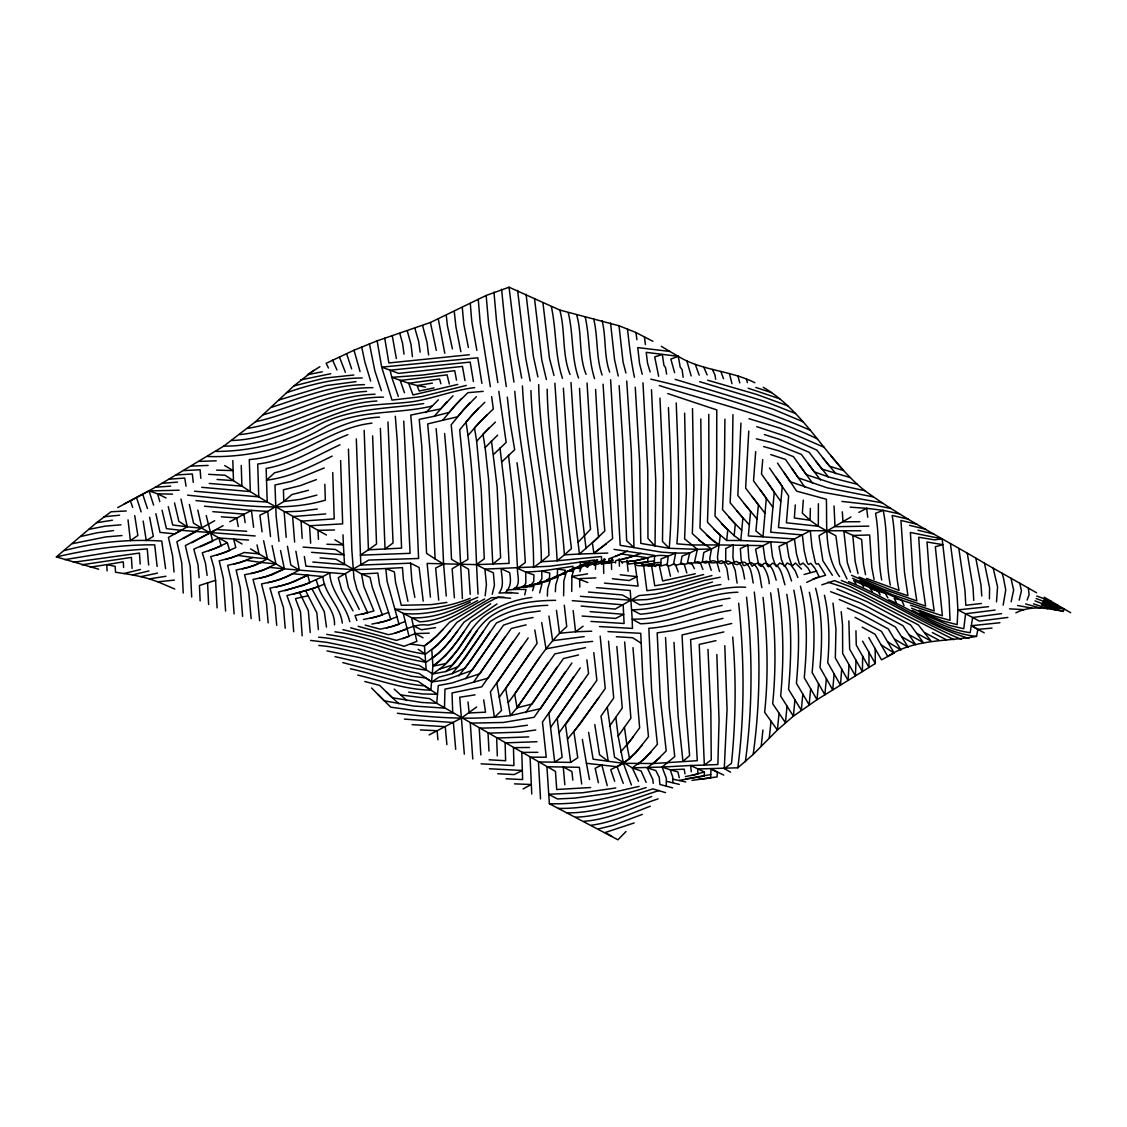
<?xml version="1.0" encoding="UTF-8"?>
<svg xmlns="http://www.w3.org/2000/svg" width="1127" height="1127" viewBox="0 0 1127 1127"><rect width="100%" height="100%" fill="white"/><g stroke="black" fill="none" stroke-linecap="round" stroke-linejoin="round"><path stroke-width="1.5" d="M732.944 414.651L732.381 456.181L730.127 502.712L742.89 518.026L740.791 540.509L726.647 540.481L713.94 529.521M672.96 782.589L672.622 776.728L670.241 769.797L662.056 767.078L632.303 767.839L614.553 757.189L607.27 707.164M666.254 785.857L666.353 778.292L662.056 767.078L690.64 765.487L704.347 771.953L704.305 776.066L679.384 780.363M740.946 423.104L737.819 495.5L750.596 511.531L748.314 535.917L794.45 538.945L810.313 530.704L860.831 530.789M862.662 656.013L862.394 671.565L817.005 699.698L793.38 716.152L777.376 730.042L753.174 754.456L737.819 767.797L697.712 768.966L697.923 774.038L685.441 776.588M670.466 576.249L668.043 565.965L666.494 564.373L660.915 566.05L661.028 558.964L675.679 553.089L689.668 553.019L697.402 549.342L711.489 548.948L719.111 544.933L763.092 545.637L770.685 541.833L786.646 542.777L794.45 538.945L796.493 553.949L799.142 563.218L800.24 564.866L803.058 563.035L807.989 568.093L810.313 572.262M595.465 569.304L595.634 563.148L596.408 560.175L597.62 560.02L584.927 565.388L587.336 567.022L587.857 563.359L580.264 562.091L549.525 566.275L484.92 569.093L476.411 564.627L427.133 563.43L430.415 597.127M723.717 775.094L710.982 768.896L710.644 777.954L698.162 779.363M810.369 508.39L810.045 520.251L818.315 526.239L835.868 535.79L839.685 563.655L847.039 578.968M818.385 503.741L818.315 526.239L786.392 522.787L788.646 495.936L775.939 477.101M590.618 787.534L556.71 789.506L555.47 771.403L436.769 703.304L437.487 694.274L430.852 690.104L432.909 666.184L431.796 649.913L444.165 638.15L456.886 622.442L484.216 604.354L497.88 597.127L510.587 598.282M748.765 431.077L745.637 488.09L758.401 504.896L755.907 531.014L762.993 536.691L766.304 498.359L753.526 480.82L755.682 451.659M695.289 573.77L662.62 580.954L659.154 564.768L657.83 564.317L655.477 566.458L654.28 565.613L654.576 555.414L613.976 549.384M547.356 596.127L547.652 588.815L550.145 580.659L537.438 583.49L551.807 578.827M856.055 660.154L855.393 675.89L842.672 653.505L842.545 624.837L841.207 611.665M478.045 594.14C474.664 536.846 475.045 478.834 466 421.963L478.426 408.298M989.421 598.803L989.591 587.942L984.463 563.204C944.454 539.298 902.502 518.293 864.832 490.696C826.824 460.38 806.016 412.313 763.261 387.294M555.343 591.745L555.752 584.927L558.189 577.01L545.482 580.94L559.767 575.122M849.054 664.521L848.053 680.412L835.332 657.985L835.952 628.908L833.008 603.058M795.282 504.938L794.352 517.969L810.045 520.251L802.354 513.151L803.297 500.163M841.714 669.072L840.474 685.075L827.739 662.634C829.669 640.15 829.528 617.314 824.443 595.225M730.606 772.192L724.267 768.586L727.056 709.461L724.802 645.701M762.74 459.591L761.486 474.03L774.263 492.161L770.699 532.198L802.354 534.931L804.199 550.779L806.678 561.288L807.763 563.796L808.707 564.486L810.806 563.275L814.779 568.093L819.16 576.601L806.735 582.335M834.135 673.791L832.712 689.865L819.977 667.48C822.485 641.066 822.569 614.074 815.638 588.28M769.487 468.029L782.265 486.54L778.503 527.549L810.313 530.704L812.003 547.426L815.286 562.429L816.216 563.993L818.512 563.796L825.598 575.235L812.933 579.053M802.818 694.063L801.283 710.249L788.562 689.344C791.309 657.745 792.056 625.71 786.815 594.309M810.665 688.738L809.144 704.812L796.423 683.3C799.099 652.322 800.198 620.808 793.817 590.196M818.512 683.638L817.005 699.698L804.269 677.736C807.017 647.25 808.087 616.046 800.424 586.139M826.373 678.651L824.851 694.753L812.13 672.509C814.582 645.799 815.483 618.54 809.327 592.238M794.944 699.782L793.38 716.152L780.659 696.077C783.941 660.352 783.857 624.147 777.954 588.688M787.04 706.08L785.42 722.703L772.685 703.671C776.362 666.79 775.489 629.556 770.629 592.83M791.563 581.011C789.168 574.629 787.463 564.881 779.616 563.134L776.475 566.571L775.263 565.275L772.488 556.625L770.685 541.833L740.791 540.509L734.156 535.607L735.297 524.21L722.534 509.573L724.478 462.746L724.929 419.23M779.081 713.152L777.376 730.042L764.641 712.278C768.713 674.073 767.276 635.543 763.035 597.423M769.262 738.086L771.037 721.139M737.819 767.797C744.933 713.166 744.285 657.943 738.678 603.213M726.647 540.481L727.774 530.042L714.997 516.053L716.673 469.269L716.772 409.904L667.776 393.591M761.176 746.398L762.923 729.986M745.356 761.753C752.78 707.15 752.597 651.885 746.525 597.169M753.174 754.456C760.655 700.571 760.683 646.01 754.287 592.041M737.086 583.096L735.184 570.262L732.17 563.007L727.887 560.978L720.956 563.514L718.054 562.514L717.49 556.865L720.266 535.508L707.488 522.21L708.968 475.481L708.77 414.313M912.222 610.397C930.803 619.47 949.328 629.965 970.178 632.656L972.657 617.497L957.908 609.89L957.006 594.267L950.441 543.623M996.507 601.86L997.564 586.843L993.211 568.205L984.463 563.204M539.65 592.872L542.031 583.645L529.338 585.392L543.763 581.912M579.87 571.671L581.912 564.782L569.22 570.797L571.727 571.474L572.925 569.994L572.925 566.303L541.763 571.051L525.745 572.122L517.462 568.233L514.151 503.882L508.502 455.181M698.782 540.213L711.489 548.948L709.756 558.682L710.588 562.753L714.166 562.88L721.689 560.753L723.83 561.908L726.873 568.36L728.634 579.729M862.141 627.175L875.017 634.233L887.738 656.365C914.434 638.685 946.722 641.7 976.517 636.389L977.87 629.359L971.474 625.724L999.917 622.738M485.159 595.803L486.427 584.561L484.92 569.093L493.372 572.784L494.429 585.209L492.231 594.295M587.773 567.106L589.773 561.767L577.066 567.726L580.278 568.797L580.264 562.091L594.859 559.936L594.929 565.12L592.774 563.909L605.467 559.696L604.255 558.668L603.48 560.218L603.72 573.418M1003.143 605.185L1005.749 589.956L1003.509 578.151L1002.072 573.22L993.211 568.205M524.759 594.901L525.943 589.477L513.236 589.294C521.618 585.603 517.011 575.024 517.462 568.233L525.309 562.528L521.153 494.316L517.025 462.718M684.624 413.172L686.343 492.288L684.624 538.889L697.402 549.342L694.626 561.457L695.148 562.753L698.839 563.134L706.756 561.147L708.77 562.711L711.236 570.304M1011.158 601.762L1013.652 590.083L1010.975 578.25L1002.072 573.22M532.578 590.703L533.944 586.434L521.237 587.125L524.238 585.843L525.844 583.011L525.745 572.122L533.916 574.897L533.747 581.49L530.986 584.941M1019.174 600.17L1021.428 590.802L1019.78 583.222L1010.975 578.25M1027.148 600.029L1029.092 594.732L1028.345 588.069L1019.78 583.222M1015.878 612.863C1030.613 605.086 1047.659 608.214 1063.184 611.44L1064.311 609.059L1044.208 597.197M511.743 592.478L498.979 593.084C504.769 586.11 501.445 576.813 501.219 568.755L509.601 572.586C511.038 579.715 511.123 587.336 505.431 592.436L518.124 593.267M483.413 631.205L458.492 666.466L445.686 671.551L432.669 673.96L419.469 665.536L405.354 662.422L359.33 648.87L326.9 642.362L310.559 640.432M477.031 631.007L464.549 649.631L452.11 665.099L439.361 669.184L432.669 673.96M490.048 632.064L465.127 668.072L452.068 673.664L438.981 677.144L431.937 681.891L425.612 677.961L411.693 676.27L366.613 663.859L335.001 656.632M497.134 633.923L472.213 670.368L445.362 680.046L431.937 681.891L419.159 673.495L404.945 670.621L359.02 657.435L326.999 650.899M557.02 667.198L532.099 704.009L517.054 707.784L510.362 715.603C472.833 720.364 434.754 717.857 397.352 713.264M565.472 671.72L540.551 708.644L510.362 715.603L505.713 688.611L530.634 652.012M573.826 676.58L548.905 713.447L554.709 762.148L570.713 762.401L577.771 757.696L573.882 731.747L598.817 697.543M548.398 662.591L517.054 707.784L514.659 694.077L539.579 657.506M582.124 682.229L557.203 718.716L562.176 757.189L554.709 762.148L538.452 761.979L540.509 798.902M504.826 637.093L479.905 673.735L451.997 682.976L438.318 685.526L437.487 694.274L423.062 693.978L408.664 692.147M470.72 631.162L458.224 649.363L445.785 663.549L432.909 666.184L445.602 655.562L457.971 640.474L470.692 621.808L496.993 603.959M513.095 641.418L488.16 678.102L459.083 686.287L444.954 689.118L444.475 708.108L413.553 706.009L384.335 700.867L371.558 687.991M521.745 646.532L496.824 683.173L501.529 710.489L494.471 717.392L490.4 691.879L528.183 637.967M590.435 689.104L559.077 732.789M609.538 726.197L622.259 708.01L616.835 646.518M631.43 785.026L623.4 763.317L618.174 736.1L630.895 718.167L624.654 641.996M584.152 698.177L596.873 680.299L593.788 652.589M577.954 707.277L565.515 724.746L570.713 762.401M571.91 663.028L534.113 717.293L503.304 722.477L470.283 723.14L472.776 758.978M580.25 667.902L542.467 722.069L546.243 757.217L530.084 757.175L531.761 793.971M473.467 682.342L511.264 628.472L526.154 624.865M499.289 697.247L537.072 643.404L534.818 629.951M525.661 712.602L563.458 658.506L578.545 654.956M464.268 631.317L451.772 648.645L439.333 661.366L432.909 666.184M508.221 702.628C527.816 677.426 542.284 647.771 566.74 626.654L564.275 605.241M517.054 707.784L554.836 653.885L585.434 647.673M519.519 632.867L481.736 686.836L452.026 692.95L452.73 713.039L420.625 711.334L390.717 707.164L378.01 694.457M550.765 727.169L588.562 673.509L586.885 659.83M582.349 739.425L586.42 763.289L617.145 766.769L629.584 758.837L626.922 745.186L639.643 727.887L632.965 647.631M465.775 678.693L503.558 625.105L517.899 620.385L533.043 617.526M458.703 675.918L471.382 659.605L496.486 622.949L510.193 616.835L524.788 613.032L540.256 611.003M457.52 631.162L445.038 647.081L432.585 658.182M446.25 596.014L443.615 564.106L435.092 558.922L430.26 452.434L427.668 423.907L442.742 420.301L455.252 405.171L467.916 392.661L483.173 391.365M567.459 739.115L580.151 723.83L605.241 688.555L600.184 636.121M452.068 673.664L464.747 658.534L489.851 621.766C506.939 610.327 527.478 605.861 547.792 605.34M620.738 751.92L633.219 737.044M435.092 558.922L426.57 553.385L421.794 446.362L419.216 419.371L434.275 416.257L446.785 402.071M468.156 435.29L480.665 421.075L493.33 408.96L491.64 396.634M469.945 402.733L457.52 416.807L442.742 420.301M450.448 630.557L437.966 644.658L425.527 654.097C394.563 650.054 365.979 635.656 334.888 631.824M461.478 398.535L449.053 412.454L434.275 416.257M445.686 671.551C466.367 655.041 472.805 625.4 496.486 612.849C514.461 602.762 535.339 600.522 555.611 600.339M629.584 758.837L642.066 745.341M499.979 447.94L505.629 495.147L509.08 563.387L476.411 564.627L484.272 558.837L481.243 490.062L476.651 441.22L489.16 427.922M453.026 395.788L440.601 408.932L410.763 415.074L414.215 455.702L418.596 558.485L368.825 560.063L338.255 577.7L341.749 590.224L352.99 610.876M486.906 414.877L474.481 427.795L476.651 441.22M607.777 553.075L579.447 554.047L578.052 542.27L590.562 529.267L583.913 464.409L579.517 388.364M626.006 831.529L617.948 839.784L549.37 803.72L546.919 766.74L579.363 767.318L581.715 784.012M425.823 412.595L438.333 399.846M476.383 396.704L463.718 409.439L451.209 424.823L455.717 469.973L462.408 598.592M491.471 440.911L497.106 486.878L500.613 557.766L492.767 564.134L488.583 479.116L485.145 447.574L497.669 435.121M484.849 402.269L472.185 414.821L459.675 429.824L464.211 476.172L467.902 559.429L452.138 568.769L454.406 597.831M588.604 732.339L593.112 759.204L623.4 763.317L653.491 763.528L666.212 750.92L660.38 698.994L657.168 632.853L673.58 630.514L722.971 618.371M443.108 629.415L430.627 641.517L424.442 645.898L410.594 644.109M495.401 422.118L482.962 434.149L485.145 447.574M439.361 669.184C460.816 654.04 467.381 625.302 490.104 612.144C502.698 604.086 517.025 599.254 531.845 597.451M117.701 507.601L155.484 487.202L223.822 446.095L255.406 421.794L293.795 385.969L313.715 370.389M615.455 562.993L615.863 560.57L628.373 557.738L641.038 553.399M493.668 454.35L506.178 442.418L498.824 391.351M638.488 764.064L650.969 752.202M502.177 461.563L514.687 449.701L510.334 424.062L507.305 397.113M514.785 391.337C519.73 450.208 534.015 508.023 533.592 567.43L541.354 561.739L557.118 560.795L564.444 554.836L579.447 554.047L598.564 537.114L593.577 489.118L587.054 383.067M98.669 569.205L56.35 556.921L96.485 522.745L111.009 511.771L126.238 510.982M539.03 582.828L541.876 578.785L541.763 571.051L549.765 573.122L549.469 577.954L546.989 580.137M611.595 569.445L611.341 558.767L612.102 558.724L613.229 560.429L600.536 563.148L601.677 563.909L601.466 556.541L557.118 560.795C554.428 501.684 539.918 443.855 538.664 384.631M662.056 767.078L674.777 756.569L669.241 707.897L665.536 637.544M653.237 783.364L652.843 779.56L647.292 767.881L659.774 757.823M476.651 706.981L461.394 718.068L429.049 734.931M595.577 389.435L600.747 481.581L604.79 530.944L592.365 542.975L593.873 553.23L606.382 543.792M583.11 626.218L575.573 631.768L559.541 633.247L556.456 610.285M593.873 553.23L612.609 538.593L603.1 384.208M638.488 781.307L632.303 767.839L644.686 758.88L657.407 744.327L651.631 690.02L648.856 628.303C676.975 626.358 703.093 614.581 730.817 610.327M724.267 768.586L731.479 763.388C735.734 721.435 736.382 679.102 732.705 637.079M318.603 637.206C355.709 639.953 389.731 656.647 426.161 662.239L438.854 653.195L451.223 639.657L463.944 622.217L490.668 603.804M319.913 366.655L307.403 374.727L322.266 371.797M875.172 648.419L875.313 663.535L862.394 671.565L849.659 649.194L848.87 620.935M850.97 516.969L818.977 535.663L822.879 560.739L832.388 575.263M214.679 520.716L176.883 541.721L181.743 562.852L183.222 593.027M223.132 525.675L191.773 542.735M217.187 554.963L229.626 550.582L227.358 542.749L201.958 528.281L187.307 526.788L174.868 533.86L160.02 532.395L155.864 513.687M229.767 521.759L251.42 510.404L267.691 511.433L283.793 501.515L291.893 494.556L308.404 490.315M255.167 535.959L181.137 530.338L168.444 537.396L172.6 555.907L174.065 571.981M484.68 598.986C466.184 608.693 448.771 621.639 427.711 625.133C413.327 622.907 402.085 632.796 388.35 634.628L358.147 626.316M523.111 788.942L531.169 784.533L514.574 783.857M124.125 504.023L149.046 490.921L179.151 490.217M183.321 538.495L195.76 531.831M855.069 617.357L881.441 631.345L894.176 653.068L881.511 659.844L868.776 637.53M359.245 609.411L348.384 587.576L345.468 573.911L299.289 570.121L286.568 576.869L274.185 581.264L261.506 583.913L266.451 603.156L268.184 622.865M858.859 512.362L866.649 508.305L883.174 510.334L899.585 513.926M477.623 600.578C459.379 610.13 440.812 620.935 419.709 621.808L394.873 609.073L387.068 581.222L385.828 568.529L353.019 569.698L305.924 566.163L304.346 556.527M328.464 368.036L326.14 363.303L354.019 350.215L377.122 340.847L430.415 322.491L486.16 295.471L509.052 287.216L559.795 310.052L619.019 325.759L635.924 332.507L652.857 341.298M570.614 571.065L583.392 564.458M349.764 621.653C345.595 604.34 330.352 591.534 329.774 572.896L322.871 576.545L307.756 575.136L288.85 583.603L276.411 586.899M295.894 551.258L299.289 570.121L284.384 568.867L267.479 558.907L254.998 565.275L242.544 568.853M571.699 591.45L571.896 576.404L574.052 568.628L561.345 574.249L575.531 567.529M248.532 540.058L218.877 537.988L193.816 549.159L198 564.613L199.099 577.728M272.086 545.581L275.932 563.909L263.45 570.149L251.011 573.615M285.216 628.218L283.483 607.735L278.454 592.041L303.529 585.336L322.871 576.545C324.266 594.211 340.396 605.805 342.298 623.118M332.141 456.097C311.277 466.55 290.005 477.369 266.521 480.158L267.226 502.008L326.45 535.015M339.988 444.771C318.49 454.773 297.894 467.311 274.565 472.762L266.521 480.158L266.141 468.423C295.654 463.253 320.378 445.39 347.849 434.67M284.892 590.745L309.812 582.786L307.756 575.136L295.049 581.278L282.666 585.434L269.973 588.139L274.96 605.593L276.707 625.316M578.475 568.543L591.238 562.401M227.358 542.749L214.975 548.525L202.282 552.765L205.466 563.232L207.114 575.39M563.613 595.789L563.852 580.884L566.148 572.854L553.442 577.742L567.67 571.22M470.283 602.128C452.026 611.271 432.303 618.737 411.538 617.793L416.849 641.348L404.156 646.278L374.601 637.234L342.904 629.655M711.489 548.948L703.783 552.455L702.318 562.007L705.277 563.106L713.067 560.697L715.377 561.26L717.223 563.373L719.533 571.53M324.28 467.959L291.47 481.356L274.974 484.99L276.157 516.222L278.975 541.326M200.24 546.778L212.693 541.27L206.227 515.546M615.117 556.541L627.542 551.089M554.893 577.109L557.316 575.686L557.527 569.093L565.331 570.206L564.669 573.925L562.767 574.009M402.776 638.657L415.215 633.571L429.232 633.177M263.633 540.721L267.479 558.907L252.73 557.471L240.361 562.486L227.668 565.331L231.824 583.251L234.106 613.863M477.82 597.24C454.308 607.467 429.302 616.018 403.255 613.44L405.255 621.414L392.872 626.373L380.193 629.162L365.204 625.119M208.72 550.793L221.16 545.891L218.877 537.988M275.932 563.909L261.182 562.458L248.813 567.346L236.121 570.023L240.29 587.773L242.615 616.356M586.322 566.543L599.085 561.528M642.277 814.398L613.271 825.274L598.578 828.894M293.71 631.726L292.006 609.777L286.948 595.563L312.01 588.984L324.731 584.054M650.293 806.242C630.993 813.44 612.116 822.442 591.506 825.203M316.377 479.609L299.937 485.751L283.426 489.78L283.793 501.515L300.374 499.346L316.87 495.105M470.227 598.296C446.334 607.918 420.47 611.059 394.873 609.073L396.972 616.849L384.589 621.498L371.896 624.076M634.149 822.949L605.213 832.501L611.609 836.093M651.744 796.55C627.105 805.763 602.353 816.357 575.643 817.188M320.026 557.865L336.043 559.274L361.513 573.995L377.841 573.079L379.517 584.335L388.576 612.398L376.207 616.948L363.514 619.47M754.865 382.757C730.592 370.332 701.727 370.882 678.299 356.357L670.833 359.076L674.622 372.671M628.922 561.457C642.517 561.232 654.519 552.624 668.212 556.344L667.142 565.162L669.494 565.909L673.495 564.12L675.383 564.444L678.229 571.868M242.108 543.989L233.641 539.157L235.825 547.567L223.442 553.005L210.749 556.597L213.919 567.543L215.581 580.32L199.423 585.491L200.155 600.874M658.083 798.874C633.515 806.918 610.045 819.456 583.828 821.301M293.372 594.225L318.307 586.688C322.533 600.029 335.113 609.975 334.508 624.907M394.774 633.205L407.213 629.007L405.255 621.414M278.876 400.015L326.267 385.589L356.033 381.616M821.837 584.828L834.501 580.644L850.096 586.66L953.879 639.671M271.114 407.439C301.613 397.676 331.944 385.138 364.458 384.631M225.639 559.429L238.079 555.428L252.73 557.471M286.455 392.774C310.827 384.152 336.269 378.207 362.232 377.968M659.21 790.464C629.063 800.001 599.325 813.159 567.078 812.877M234.092 564.092L246.531 560.344L261.182 562.458M263.253 414.778C299.444 404.452 334.48 387.35 372.91 387.674M386.617 627.922L399.057 624.273L396.972 616.849M293.795 385.969L324.435 378.108L353.808 375.009M646.18 787.59C614.821 797.31 582.405 804.678 549.37 803.72M691.626 775.475L704.347 771.953M259.464 578.264L271.903 574.869L284.384 568.867L280.538 550.525M378.334 622.935L390.773 619.54L388.576 612.398M594.084 565.036L606.847 561.57M622.189 559.246L634.614 555.865L647.786 557.865L647.814 562.204L635.374 563.317M361.485 614.3L373.925 610.933L363.796 586.336L361.513 573.995L370.022 577.306L372.319 587.421L382.391 615.032L369.938 618.357M804.072 574.488L816.737 571.079M267.93 582.715L280.369 579.377L292.851 573.742L307.756 575.136M703.642 574.531L671.227 583.068L654.759 585.801L651.561 565.486L650.504 563.641L648.081 565.895L660.507 564.852M712.489 582.039L663.972 596.465L647.659 599.508L631.134 600.297L580.363 596.324M255.406 421.794C292.978 413.496 327.591 393.408 366.599 391.379M457.787 384.434L412.961 394.957L408.692 383.265L391.773 377.334L390.111 370.191L381.687 367.148L377.122 340.847M90.245 567.149L106.727 564.641L115.151 566.346L115.546 572.248L123.998 573.53L140.523 569.459M711.94 575.573L663.366 588.519L646.912 590.703L643.799 566.698L642.235 562.683L641.77 565.655L654.28 565.613M300.796 379.884L330.746 373.727M123.998 573.53L132.465 574.925L148.989 570.924M639.094 786.392L607.988 793.507L574.474 798.141L557.428 798.944L548.567 794.267L582.603 792.746L615.779 787.97M72.551 543.651L105.727 536.931L121.97 535.55M722.168 605.438C694.781 610.792 668.776 622.992 640.545 623.766L632.205 619.146L630.218 590.52L596.521 587.632M723.844 631.937L690.597 639.601L697.275 760.697L653.491 763.528M466.254 385.448L421.428 396.634L391.985 400.099L381.687 367.148L477.792 357.78L481.891 383.377M64.408 550.554C96.119 542.101 129.013 538.96 161.753 541.045L165.599 568.67M318.363 629.599L316.842 612.834L308.136 595.732L295.443 598.634L300.529 611.919L302.163 635.825M80.679 536.508L97.246 532.761L113.517 530.578M715.941 640.657L699.233 644.419L704.347 765.106L690.64 765.487L691.288 771.77M647.786 557.865L635.121 560.711L622.611 561.979L622.456 563.204L619.188 558.893L619.441 566.261M432.148 406.044C395.746 414.75 356.146 409.059 322.449 428.485C287.484 448.377 247.813 457.745 207.664 456.505M132.465 574.925L140.931 576.644L157.456 573.122M434.092 387.885L419.202 391.027L417.159 385.547L408.692 383.265L439.6 379.038L440.882 383.772M56.35 556.921C88.61 549.511 121.505 544.426 154.695 544.862L157.132 566.43M731.719 623.499L682.046 634.952L685.681 706.925L689.597 755.569L682.962 761.387L678.144 716.589L674.002 642.404M247.56 428.387C291.231 421.343 330.098 395.239 375.052 394.253M720.871 584.547C693.161 588.703 667.987 603.241 639.756 604.79L622.315 594.943L588.477 592.041M720.252 577.221L704.178 580.49L671.833 590.309L655.52 594.042L639.037 595.563L615.131 609.101L581.166 606.044M88.695 529.422L105.036 526.154L120.983 524.816M710.743 774.559L685.639 778.898M371.924 423.16C330.803 427.725 298.894 459.365 257.717 464.014L258.759 496.88L267.226 502.008L234.515 500.134L187.589 495.147M64.901 559.612L114.574 551.554L147.228 548.877L148.665 565.007M730.028 598.254C696.74 602.227 666.254 620.075 632.205 619.146L632.444 628.415L599.55 626.57M474.706 387.603C454.42 390.069 435.304 397.746 415.229 401.268C394.943 404.368 374.206 403.522 354.117 408.101C310.531 420.301 270.607 446.87 223.822 446.095M423.696 403.565C386.631 409.129 347.595 407.833 314.01 427.33C283.638 442.996 249.983 451.476 215.778 451.42M522.886 586.491L535.649 584.321M73.382 562.274L139.438 553.075L140.199 564.035M654.238 560.908L628.781 564.035L626.95 560.147L628.105 571.29M587.561 573.854L571.896 576.404L587.857 582.546M432.43 383.11L417.159 385.547L425.626 387.096M140.931 576.644L149.398 578.912L165.923 576.263M239.685 434.613C289.583 429.57 332.564 396.704 383.518 397.155M96.485 522.745L112.489 520.209M475.045 694.866L459.717 697.219L464.324 754.146M81.82 564.81L131.422 557.414L132.056 568.431M435.515 627.64L421.413 629.782L413.412 625.809M660.563 562.753C656.153 560.852 632.867 571.347 634.642 561.288L638.079 586.096L604.481 583.138M995.141 610.059L965.571 613.764L963.782 628.739L949.554 625.429L919.759 613.003M446.87 602.41L431.5 604.607L401.297 605.298L395.591 582.49L394.351 571.868L385.828 568.529L402.452 567.628L403.41 579.827L407.932 601.325M535.776 729.972L520.378 732.141L488.047 733.17L488.977 751.075M919.083 610.214L934.804 616.131L950.061 620.329L949.047 598.113L942.13 538.833L934.663 539.875L918.716 537.241L921.041 574.249L925.633 606.058L892.809 594.929L860.155 580.504M1001.537 613.623L972.657 617.497L979.293 621.09L1007.876 617.441M527.422 725.21L511.926 727.366L479.229 728.183L480.835 754.935M691.978 780.377L717.082 776.897L717.378 772.192L710.982 768.896M988.506 606.692L957.908 609.89L957.147 624.64L942.468 620.85L911.574 608.186M601.677 563.909L614.44 562.204M317.293 509.01L300.726 511.179L284.159 511.855L286.188 537.325M379.517 417.145C332.437 419.089 296.133 456.28 249.292 459.548L250.321 491.583L258.759 496.88L194.492 491.217M325.745 513.926L292.626 516.589L294.64 542.115M514.785 588.012L527.563 586.519M376.911 401.015C325.886 403.86 283.159 438.938 231.782 440.502M981.42 603.494L965.797 605.269L964.994 590.562L958.809 548.455M584.195 636.6L552.653 640.699L548.919 616.018M592.647 641.376L576.982 643.024L546.017 648.828L541.707 622.583M737.875 592.238C703.952 593.07 673.89 611.891 640.249 614.187L631.796 609.763C671.199 609.876 705.896 585.082 745.637 587.237M103.952 516.786L119.547 515.194M149.398 578.912L157.865 581.814L174.375 580.123M469.325 354.737L388.871 362.95L384.744 338.213M977.87 629.359L992.014 628.091M162.119 483.286L177.559 482.117M506.784 590.027L519.561 589.055M641.7 564.824L654.125 563.923M169.008 479.2L184.758 478.059L186.04 486.244M155.484 487.202L170.67 486.146M528.718 736.903L496.669 738.058L497.317 755.907M537.015 741.721L505.121 742.876L505.614 760.739L489.174 759.781M176.221 474.96L192.308 473.96L193.252 482.286M183.757 470.593L200.127 469.776L200.789 478.341M595.817 577.883L579.602 578.63L579.813 587.097M191.576 466.071L208.115 465.437M558.274 808.383C590.928 809.045 622.203 799.029 652.815 788.872L665.55 792.647M591.731 631.205L575.573 631.768L573.164 610.566M199.578 461.38L216.215 460.83M504.206 597.296L491.428 597.719L449.546 622.273L436.825 635.98L424.442 645.898L426.217 670.185C389.731 665.296 355.794 648.518 318.842 645.475M423.217 601.142L419.089 567.459L410.566 563.176L360.823 565.064L356.315 438.882M334.55 529.986L317.997 530.338L318.462 539.298M868.804 526.14L834.994 526.718L834.05 505.953M676.242 402.945C677.862 449.87 680.764 496.937 676.89 543.82L691.076 544.975L719.111 544.933L706.404 535.057M529.563 747.483L513.461 747.652L513.94 765.585L481.116 763.838M859.859 521.688L842.996 521.843L842.306 511.785M537.875 752.315L521.773 752.413L522.632 779.56L506.108 778.785M697.402 549.342L669.227 548.285L640.77 543.383L639.615 460.957L635.262 387.251M172.516 494.133L157.597 493.851L149.046 490.921L153.596 505.107M216.609 470.114L233.148 470.607L233.472 480.651L250.321 491.583L201.691 487.315M326.915 544.242L343.383 544.89L344.524 564.697L312.813 562.035M420.385 729.902L437.107 730.719L437.938 739.805M246.7 531.254L216.708 529.521L185.349 545.553L190.209 566.374L191.689 597.028M497.74 773.742L514.166 774.559L522.308 770.474L489.428 768.755M208.608 474.326L225.048 475.242L233.472 480.651L217.046 479.468M1009.538 608.834L1023.894 609.651M590.928 621.428L624.09 623.485L623.175 604.847L572.277 600.649M608.002 631.613L640.742 633.318L642.982 681.215L648.504 736.692L635.783 752.85L623.4 763.317L610.721 769.642L614.68 781.307M616.342 636.713L632.641 637.741L640.953 643.08M412.13 724.647L445.25 726.676L446.884 744.595M582.11 616.046L615.638 618.427L623.752 614.3L590.097 611.637M342.819 662.606L403.903 678.679L418.145 681.3L430.852 690.104C405.72 689.78 381.926 680.863 357.752 675.087M221.315 516.828L236.67 517.871L238.234 526.534M850.209 507.164L866.649 508.305L867.748 517.194M303.093 547.088L335.381 549.469L343.848 554.836L311.559 552.329M212.862 511.672L243.869 514.081L245.137 522.618M404.424 719.111L453.378 722.548L455.702 749.356M209.242 483.441L241.896 486.16L241.248 465.423M841.939 501.43L874.284 505.051L890.64 508.46M204.438 506.22L251.42 510.404L253.603 527.267M612.384 578.771L629.134 580.546L636.994 576.686L620.244 574.756M196.013 500.599C238.854 504.783 283.145 512.658 325.337 500.163L324.844 484.328M181.137 530.338L166.444 528.648L162.049 510.207M683.145 377.291L682.131 369.628L680.215 367.163L678.299 356.357L646.222 352.342L647.518 363.063L650.152 372.009M678.299 356.357L669.804 351.441L637.755 347.595L639.558 363.5L642.249 374.263M180.954 499.05L187.307 526.788L172.699 525.013L168.247 506.629M364.81 681.511L379.616 685.371L392.393 697.768L421.681 702.459L436.769 703.304L429.697 698.641L400.536 694.922M634.614 555.865L621.315 554.005L608.805 558.865L609.256 561.908L609.003 563.077L608.129 562.908M976.517 636.389C944.229 633.135 917.702 612.44 888.71 599.803M326.745 634.346L343.171 637.079L375.136 644.982L405.058 654.252L419.103 657.45L426.161 662.239M1070.65 612.679L1064.311 609.059L1056.844 607.735L1042.813 602.367M650.772 379.151C705.093 391.759 759.33 407.777 810.454 430.331M1017.554 605.495L1031.909 608.115M873.087 496.866L827.162 487.822L798.282 477.834L785.519 459.45L770.755 454.604M881.751 502.783L819.273 491.654L790.281 481.736L777.503 463.141M864.832 490.696L834.952 484.23L806.256 474.608L793.478 456.674L778.771 450.814L763.697 446.588M672.988 779.194L685.723 781.969M908.404 519.181L892.119 515.433C896.641 540.199 893.669 565.726 899.078 590.393L866.564 578.433M350.694 627.809L396.352 640.39L409.045 636.459L407.213 629.007M857.126 484.258L828.317 476.89L814.145 471.776L801.382 454.42L771.713 442.573L756.358 438.826M917.026 524.252L900.938 520.435L904.502 572.417L907.939 595.704L891.485 590.266L859.042 577.01M942.13 538.833L910.377 532.465L913.039 576.404L916.829 600.945L883.948 589.421L851.505 575.305M666.564 781.335L679.299 784.378M909.559 525.351L925.478 529.183M918.012 530.225L933.818 534.029M350.412 668.776C375.178 674.087 399.043 683.85 424.47 685.836L430.852 690.104M659.281 385.547C712.278 402.438 767.177 414.68 817.512 438.938M675.143 379.334L772.601 408.974L803.114 421.78M748.962 418.695L780.222 428.218L824.26 447.363M764.36 434.585L779.673 439.417L809.158 452.35L821.935 469.086L850.054 477.524M672.594 787.858L659.873 784.448L659.281 777.475L655.858 770.614L647.292 767.881M1025.57 603.945L1039.869 607.932M756.766 426.668L787.576 436.867L816.793 450.096L829.571 466.282L843.419 470.494L830.712 455.435M707.671 380.208L756.442 394.365L787.703 405.776M968.91 638.431C926.309 625.527 889.626 598.423 848.476 581.631M699.656 381.673L764.599 401.325L795.521 413.524M748.145 388.209L779.701 398.775M828.063 582.194L843.306 587.139L858.661 593.732L918.28 624.865L931.015 640.995L916.941 633.416M755.794 387.434L771.544 392.619M830.641 591.689L860.056 602.86L902.896 625.64L915.617 644.63L901.811 636.769M1033.529 603.833L1047.758 608.679M632.303 767.839L641.108 771.037L646.151 782.406M1036.741 596.028L1051.28 601.367M1064.311 609.059L1036.178 598.564M1043.813 600.071L1057.915 605.298M1035.037 600.902L1063.184 611.44M910.517 605.269L942.397 615.779L935.34 546.75L942.975 544.679L927.014 542.002L929.69 578.01L934.198 611.003L901.713 600.184L852.533 578.264M1041.418 604.706L1055.548 609.989M887.851 597.859L885.301 593.351L877.764 591.14L853.576 580.461L855.942 583.842M836.868 588.9L866.846 601.593L910.546 624.907L923.281 642.545L909.278 634.825M839.206 599.494L867.734 611.806L895.416 626.992L908.151 647.137L894.627 639.164M961.387 639.375C920.139 622.428 882.765 597.127 841.291 580.461M157.865 581.814L174.77 589.041M847.391 608.101L861.296 614.271L888.231 628.908L900.966 649.983L887.837 641.925M166.078 497.951L157.597 493.851L159.795 501.628M932.381 632.543L946.342 639.756M924.675 632.627L938.721 640.066M415.215 633.571L423.034 637.783M971.474 625.724L984.209 632.853M1028.345 588.069L1036.53 592.746M250.56 548.919L267.479 558.907M334.916 539.847L343.383 544.89L343.002 534.818M224.696 465.564L233.148 470.607L232.81 460.591M661.324 346.327L669.804 351.441M299.289 570.121L290.822 564.993L287.441 546.201M881.399 645.024L894.176 653.068M187.307 526.788L178.883 521.392L174.53 502.896M418.187 649.335L425.527 654.097M719.111 544.933L712.715 540.566L699.952 528.042L701.374 481.285L700.811 418.976M394.211 689.104L406.917 700.557M705.108 545.186L692.33 533.606L693.852 486.822L692.513 408.636M721.449 523.604L734.156 535.607M386.068 691.64L398.775 703.741M728.986 517.321L741.679 530.366M736.579 510.672L749.272 524.802M744.271 503.67L756.978 518.955M823.245 458.393L835.952 473.763M815.61 460.887L828.317 476.89M863.606 586.716L861.296 583.377M752.089 496.528L764.782 512.982M807.834 463.183L820.526 480.032M759.978 489.527L772.685 507.023M801.565 569.149L795.408 563.007L792.704 565.585L791.633 564.782L788.9 556.921L786.646 542.777L778.954 546.44L781.377 559.584L784.096 565.923L785.096 565.979L787.097 563.021L790.802 564.81L795.324 571.093L797.888 577.489M799.931 465.634L812.637 483.356M839.573 576.615C823.781 554.723 827.274 525.055 826.359 499.247L796.662 491.161L783.955 472.283M767.938 482.948L780.645 501.29M791.971 468.55L804.664 487.005M880.145 594.76L877.764 591.14L870.143 588.379L872.411 591.802M862.592 641.164L875.313 663.535M720.886 371.459L723.52 378.757M896.416 602.635L894.204 598.465L901.713 600.184L904.037 605.551M299.641 592.717L308.319 610.566L310.221 632.501M305.811 590.985L308.136 595.732M729.408 373.516L731.986 383.673M332.578 360.119L336.945 369.952M712.363 369.473L715.025 375.023L715.631 379.264M312.01 588.984L324.294 611.595L326.492 627.063M617.145 766.769L623.245 783.364M345.383 372.319L339.368 356.893M404.494 392.816L400.226 380.461L447.081 374.882L449.335 384.053M737.917 375.925L739.763 382.926M136.564 497.683L141.157 511.897M398.31 396.394L391.773 377.334L422.667 375.037L454.73 370.67L456.52 380.179M142.763 494.415L147.412 508.46M351.624 368.881L346.553 353.568M850.491 572.192L847.377 562.824L843.884 531.268L861.648 539.453L863.493 564.303L865.536 574.643M703.826 367.233L707.136 374.925M381.377 390.703L374.897 370.994L369.417 343.763M130.38 500.797L132.676 507.347M356.822 620.498L355.061 615.441L367.74 612.863L356.893 589.308L353.963 578.081L351.849 550.046L348.454 449.095M370.656 381.081L364.852 361.978L361.682 346.919M360.048 371.558L354.019 350.215M694.429 568.726L691.33 562.739L683.948 564.402L680.652 563.838L682.004 556.203L689.668 553.019L687.456 562.641L690.175 563.866L697.923 561.655L700.149 562.486L702.882 569.431M858.013 573.558L855.196 561.556L852.815 535.438L869.664 534.987L871.805 567.402L874.087 579.461M399.789 333.409L402.607 343.467L404.001 354.146M316.236 579.841L318.307 586.688M776.207 580.18C774.207 574.094 772.305 563.359 764.134 563.303L761.035 566.402L758.71 564.81L755.569 549.159L763.092 545.637L764.979 559.161L767.656 566.191L768.769 566.712L772.446 563.232C781.434 565.669 782.49 577.334 784.956 584.786M392.281 335.776L396.338 358.569M585.167 316.828C589.83 337.269 588.181 358.668 594.563 378.644M593.633 318.702C598.155 337.241 595.831 356.921 602.1 375.009M407.326 331L411.031 344.51L412.426 356.667M746.412 378.982L747.398 382.631M576.7 314.912C582.279 334.367 578.475 355.498 586.054 374.347M695.317 364.415L699.163 375.178M602.1 320.716C606.34 337.607 603.734 355.695 609.693 372.107M464.972 380.588L462.464 366.402L398.564 373.389L390.111 370.191L470.184 362.091L473.425 381.49M414.919 328.436L418.638 341.326L420.16 352.145M256.998 544.919L259.027 553.892L244.277 552.484L231.894 557.682L219.216 560.823L223.371 578.447L225.597 611.045M769.206 583.744C768.966 575.841 762.106 556.02 752.202 566.233L749.821 562.697L748.779 558.288L747.863 544.961L740.354 548.595L741.157 560.119L743.271 565.303L744.553 565.599L750.92 562.514C760.345 566.332 759.908 579.236 761.88 587.632M568.247 312.714C573.601 334.268 571.107 357.062 578.531 377.996M570.023 374.446C561.866 354.033 565.515 331.197 559.795 310.052M553.991 375.418L549.497 358.442L542.946 302.74M197.803 510.094L201.958 528.281L193.506 523.139L189.378 504.487M610.566 323.04L614.567 359.767L618.216 375.995M975.827 558.245L981.025 585.209L981.758 595.972M149.609 517.251L153.314 536.353L146.271 540.594L143.171 521.054M686.836 572.995L684.328 564.571L682.384 563.345L675.693 565.36L673.58 563.951L675.679 553.089L661.76 552.188L620.202 545.327L610.623 379.729M598.409 782.772L595.169 768.29L601.86 764.979L607.214 785.575M586.42 763.289L589.506 779.518M509.052 287.216L517.293 354.287L521.688 378.221M679.257 777.729L677.919 771.953L670.241 769.797L684.202 769.163L684.991 773.812M422.611 325.604L427.048 342.439L428.612 354.892M686.808 360.767L691.161 375.925M537.889 376.869L533.339 356.16L526.084 294.232M967.276 553.329L973.024 587.463L973.756 600.409M881.68 579.996C877.524 558.006 879.595 535.353 875.538 513.32L883.174 510.334C888.358 534.959 885.357 560.443 890.33 585.082M414.835 597.409L411.933 581.518L410.566 563.176M134.733 515.631L137.846 535.508L130.38 540.58L128.027 519.857M619.019 325.759L623.048 361.978L625.922 372.995M744.679 579.081C743.299 573.037 743.2 563.979 736.34 561.457L728.141 564.247L725.718 562.105L725.746 548.567L733.283 544.735L732.902 557.344L734.381 563.852L737.072 564.712L740.552 562.655L744.679 562.246C751.61 566.472 751.737 575.925 753.23 583.025M562.486 378.292C554.808 355.259 556.47 330.436 551.371 306.713M517.603 290.372L525.745 358.259L530.169 381.025M627.471 328.887C629.275 345.228 631.092 361.358 634.445 377.263M468.395 347.44L463.789 324.069L462.295 307.572M262.07 531.888L259.886 515.236L267.691 511.433L270.522 536.565M430.415 322.491L436.318 350.398M483.694 699.909L485.54 712.179L469.184 712.968L467.987 701.952M546.37 379.503L541.791 359.992L534.522 298.472M490.358 386.688L480.172 322.505L478.271 299.331M594.788 724.591L599.536 754.738L608.284 761.415L600.987 716.152L613.708 697.965L608.538 641.15M452.392 348.835L447.447 325.858L446.278 315.461M501.585 289.259L505.023 323.336L513.954 382.095M497.824 382.602L488.597 323.534L486.16 295.471M624.471 727.507L626.922 745.186M476.862 350.412L471.748 321.463L470.311 303.417M635.924 332.507L636.924 339.748M460.858 351.709L455.9 326.562L454.28 311.615M586.054 548.581L576.728 471.311L570.995 382.56M644.39 336.635L645.391 344.566M615.821 717.35L618.174 736.1M578.052 542.27L568.233 462.958L563.387 388.181M444.785 353.244L438.318 319.096M666.62 374.108L665.592 367.782L663.916 365.233L662.338 354.484L654.702 356.893L658.661 376.263M572.854 780.109L571.896 771.53L563.261 766.952L564.838 784.744M438.713 600.156L435.656 568.022L443.615 564.106L438.741 458.28L436.135 428.626M506.305 386.491L496.584 321.73L493.95 292.062M444.601 433.486L447.222 464.07L451.518 559.386L468.55 569.163L470.227 594.323M395.309 416.272L397.296 441.46L401.578 548.131L368.43 549.807L360.33 555.16L410.087 553.329L403.762 421.118M626.739 381.039L631.331 452.195L633.98 547.609L626.64 540.706L622.949 443.883L619.146 385.589M302.191 538.354L301.092 521.195L334.198 518.871L332.747 472.565M522.435 385.913C525.168 444.926 541.073 502.473 541.354 561.739L548.948 555.301C547.426 499.881 532.719 445.94 530.93 390.576M310.643 543.2L309.545 525.76L342.664 523.858L340.608 460.577M259.661 620.667L257.252 595.69L253.04 579.433L265.718 576.827L284.384 568.867L269.649 567.402L257.266 572.15L244.573 574.756L248.757 591.929L251.124 618.568M642.968 382.8L647.771 470.438L647.955 538.396L655.012 546.116L655.773 480.905L651.476 389.731M554.878 383.18L559.725 455.04L571.445 548.595L564.444 554.836C560.218 499.444 548.159 444.883 547.159 389.195M387.97 421.963L393.069 542.946L385.025 548.976L380.391 428.387M215.581 580.32L217.102 607.918M716.842 654.519L719.054 720.336L717.885 764.529L704.347 765.106L711.236 759.908L710.869 712.757L707.981 649.406M107.093 570.882L106.727 564.641L123.294 561.852L123.604 567.501M208.622 604.523L207.565 582.645M659.971 398.113L663.394 475.045L662.479 541.439L669.227 548.285C673.073 501.487 670.565 454.477 668.424 407.65M364.162 430.317L368.43 549.807L376.531 544.003L372.628 435.839M855.942 630.768L856.266 645.067L869.002 667.438L868.973 652.082"/></g></svg>
